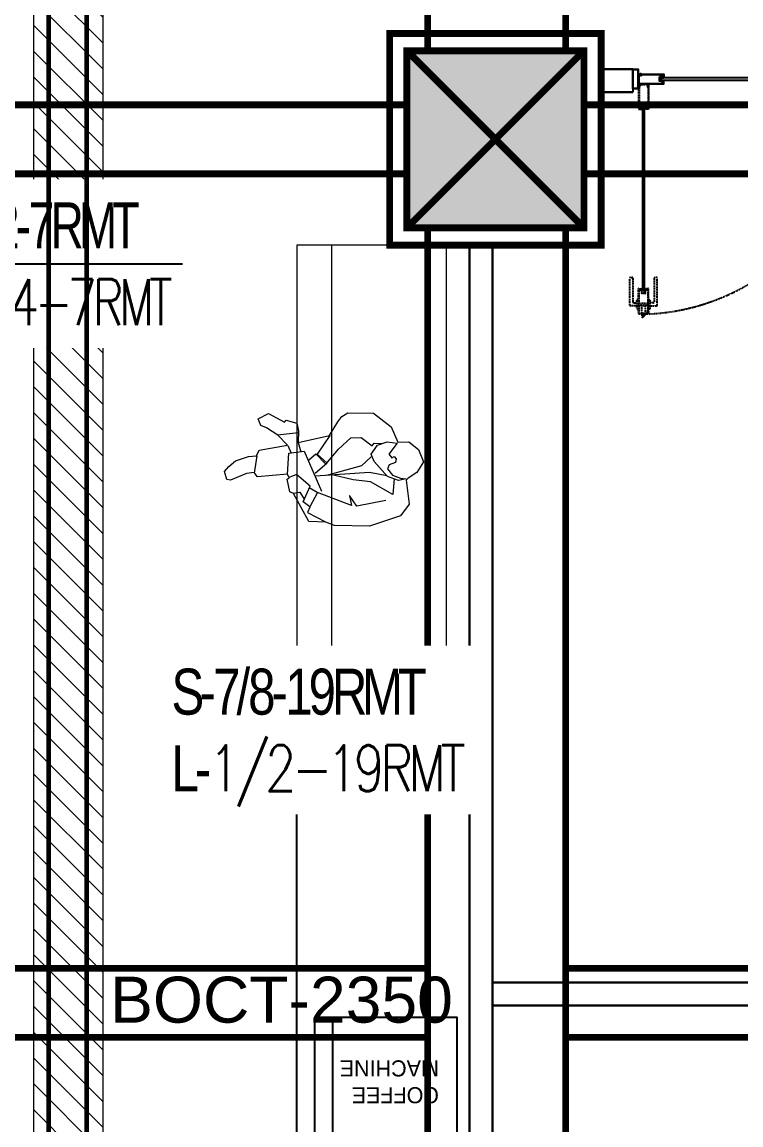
# Model space of a CAD drawing. Header units: millimetres. Extents: x 148480 to 578986, y 39883 to 155062.
# Drawn here: x 240648 to 243774, y 94870 to 99665 of the extents above; entities that cross this region are included whole.
import ezdxf

# ---------------------------------------------------------------- set-up
doc = ezdxf.new("R2010")
doc.units = ezdxf.units.MM
for name, pattern in [('CENTER', [2, 1.25, -0.25, 0.25, -0.25]), ('CONTINOUS', [0]), ('HIDDEN', [0.375, 0.25, -0.125])]:
    doc.linetypes.add(name, pattern=pattern)
for name, color, linetype in [('2', 7, 'Continuous'), ('CEN', 252, 'CENTER'), ('DNM JEB', 4, 'Continuous'), ('Flooring', 44, 'Continuous'), ('Hatch 01_UC', 7, 'Continuous'), ('I - MODULAR', 44, 'Continuous'), ('Layer2', 4, 'Continuous'), ('Layer4', 6, 'Continuous'), ('M-HVAC VRV PIPE', 4, 'Continuous'), ('M-HVAC-ELEPTICAL DUCT', 6, 'Continuous'), ('M-HVAC-TEXT', 7, 'Continuous'), ('PCE-HVACTEXT', 7, 'Continuous'), ('TENANCY', 3, 'Continuous')]:
    doc.layers.add(name, color=color, linetype=linetype)
for name, color, linetype, lineweight in [('CB-AC CABLE TRAY', 213, 'Continuous', 15), ('I-PART-GYP', 6, 'Continuous', 30), ('ID - MODULAR', 44, 'Continuous', 5), ('LS - INTERIOR TEXT', 7, 'Continuous', 5)]:
    doc.layers.add(name, color=color, linetype=linetype, lineweight=lineweight)
doc.styles.add('cg', font='GOTHIC.TTF', dxfattribs={"height": 0.5})
doc.styles.add('romans', font='stylu.ttf', dxfattribs={"height": 125})
doc.styles.add('rs', font='romans.shx', dxfattribs={"width": 0.75})
doc.styles.get("Standard").update_dxf_attribs({"font": 'arial.ttf'})
doc.dimstyles.new('GLAZ ALU', dxfattribs={"dimscale": 100, "dimtxt": 2, "dimasz": 1.4, "dimexe": 0.8, "dimexo": 0.8, "dimgap": 0.75, "dimtad": 1, "dimdec": 0, "dimzin": 0, "dimdsep": 46, "dimtxsty": 'rs', "dimcen": 0.09, "dimclrd": 8, "dimclre": 8, "dimclrt": 2, "dimadec": 0, "dimazin": 0, "dimtfac": 1, "dimtdec": 0, "dimtmove": 0, "dimatfit": 3, "dimfxl": 1, "dimtolj": 1, "dimtzin": 0, "dimarcsym": 0})

# ---------------------------------------------------------------- blocks, each defined once
blk = doc.blocks.new('A$C5BB6640F')
at = {"layer": '2', "color": 8, "linetype": 'Continuous'}
for p, q in [((0.8, 2.6), (0, 0)), ((1, 2.6), (0.5, 0)), ((2.1, 8.2), (0.8, 8.2)), ((0.8, 8.2), (0.8, 2.6)), ((2.1, 6.4), (0.8, 6.4)), ((2.1, 4.5), (0.8, 4.5)), ((2.1, 2.6), (0.8, 2.6)), ((1.2, 2.6), (0.9, 0)), ((1.4, 2.6), (1.4, 0)), ((1.6, 2.6), (1.9, 0)), ((1.8, 2.6), (2.3, 0)), ((2.1, 8.2), (2.1, 2.6)), ((2.1, 2.6), (2.8, 0))]:
    blk.add_line(p, q, dxfattribs=at)
blk = doc.blocks.new('A$C4A242C7C')
at = {"layer": '2', "color": 8, "linetype": 'Continuous'}
for p, q in [((0, 4), (0, 115.4)), ((0.4, 115.8), (0.6, 115.8)), ((1.4, 115), (13, 115)), ((2, 113), (10.5, 113)), ((2, 4), (2, 113)), ((10.5, 103.9), (10.5, 113)), ((10.6, 103.4), (12.8, 95.2)), ((14, 111.3), (12.5, 111.3)), ((12.5, 104.8), (12.5, 111.3)), ((14, 104.8), (12.5, 104.8)), ((14.8, 103.8), (12.5, 103.8)), ((12.5, 103.8), (14.7, 95.7)), ((13, 115), (13, 112.6)), ((14.7, 112.6), (13, 112.6)), ((14, 110), (14, 111.3)), ((14, 106.1), (14, 104.8)), ((14.3, 109.8), (15, 110)), ((14.3, 106.3), (15, 106.1)), ((14.7, 112.6), (15.2, 110.4)), ((14.8, 103.8), (15.2, 105.6)), ((30.3, 112.6), (29.8, 110.4)), ((30.2, 103.8), (29.8, 105.6)), ((30.7, 109.8), (30, 110)), ((30.7, 106.3), (30, 106.1)), ((30.2, 103.8), (32.5, 103.8)), ((32, 112.6), (30.3, 112.6)), ((32.5, 103.8), (30.3, 95.7)), ((31, 111.3), (32.5, 111.3)), ((31, 110), (31, 111.3)), ((31, 106.1), (31, 104.8)), ((31, 104.8), (32.5, 104.8)), ((32, 115), (32, 112.6)), ((43.6, 115), (32, 115)), ((34.4, 103.4), (32.2, 95.2)), ((32.5, 104.8), (32.5, 111.3)), ((34.5, 113), (43, 113)), ((34.5, 103.9), (34.5, 113)), ((43, 14.2), (43, 113)), ((44.6, 115.8), (44.4, 115.8)), ((45, 11.7), (45, 115.4)), ((14.7, 95.7), (22.5, 95.7)), ((30.3, 93.7), (14.7, 93.7)), ((30.3, 95.7), (22.5, 95.7)), ((4, 2), (41, 2)), ((4, 0), (41, 0)), ((38.5, 8.4), (38.5, 11.7)), ((42.5, 13.7), (40.5, 13.7)), ((40.5, 8.8), (40.5, 11.3)), ((42.5, 6.4), (40.5, 6.4)), ((44, 11.7), (40.9, 11.7)), ((44, 8.4), (40.9, 8.4)), ((43, 4), (43, 5.9)), ((44, 11.6), (44, 11.7)), ((44, 8.4), (44, 8.5)), ((44.4, 11.2), (44.5, 11.2)), ((44.4, 8.9), (44.5, 8.9)), ((45, 4), (45, 8.4))]:
    blk.add_line(p, q, dxfattribs=at)
for centre, radius, start, end in [((0.4, 115.4), 0.4, 90, 180), ((0.6, 115.4), 0.4, 0, 90), ((1.4, 115.4), 0.4, 180, 270), ((12.5, 103.9), 2, 180, 195), ((14.2, 110), 0.2, 180, 285), ((14.2, 106.1), 0.2, 75, 180), ((14.8, 110.3), 0.4, 285, 15), ((14.8, 105.7), 0.4, 345, 75), ((30.1, 110.3), 0.4, 165, 255), ((30.1, 105.7), 0.4, 105, 195), ((30.8, 110), 0.2, 255, 0), ((30.8, 106.1), 0.2, 0, 105), ((32.5, 103.9), 2, 345, 0), ((43.6, 115.4), 0.4, 270, 0), ((44.4, 115.4), 0.4, 90, 180), ((44.6, 115.4), 0.4, 0, 90), ((14.7, 95.7), 2, 195, 270), ((30.3, 95.7), 2, 270, 345), ((4, 4), 4, 180, 270), ((4, 4), 2, 180, 270), ((40.5, 11.7), 2, 90, 180), ((40.5, 8.4), 2, 180, 270), ((40.9, 11.3), 0.4, 90, 180), ((40.9, 8.8), 0.4, 180, 270), ((41, 4), 4, 270, 0), ((41, 4), 2, 270, 0), ((42.5, 14.2), 0.5, 270, 0), ((42.5, 5.9), 0.5, 0, 90), ((44.4, 11.6), 0.4, 180, 270), ((44.4, 8.5), 0.4, 90, 180), ((44.5, 11.7), 0.5, 270, 0), ((44.5, 8.4), 0.5, 0, 90)]:
    blk.add_arc(centre, radius, start, end, dxfattribs=at)
blk = doc.blocks.new('A$C109E4DED')
at = {"layer": 'TENANCY', "rotation": 90}
blk.add_blockref('A$C4A242C7C', (75.8, 0), dxfattribs=at)
blk = doc.blocks.new('A$C57546ED1')
at = {"layer": '2', "color": 8, "linetype": 'Continuous'}
mesh = blk.add_polyface(dxfattribs=at)
corners = [(1, 3.4), (0.7, 2.6), (0, 2.7), (0.8, 4.1)]
mesh.append_faces([[corners[k] for k in face] for face in [(0, 1, 2, 3)]], dxfattribs={"color": 8})
mesh = blk.add_polyface(dxfattribs=at)
corners = [(2, 3.4), (2, 2.6), (0.7, 2.6), (1, 3.4)]
mesh.append_faces([[corners[k] for k in face] for face in [(0, 1, 2, 3)]], dxfattribs={"color": 8})
mesh = blk.add_polyface(dxfattribs=at)
corners = [(2.3, 4.1), (2.2, 1.7), (2, 2.6), (2, 3.4)]
mesh.append_faces([[corners[k] for k in face] for face in [(0, 1, 2, 3)]], dxfattribs={"color": 8})
mesh = blk.add_polyface(dxfattribs=at)
corners = [(2.7, 3.4), (2.5, 2.5), (2.2, 1.7), (2.3, 4.1)]
mesh.append_faces([[corners[k] for k in face] for face in [(0, 1, 2, 3)]], dxfattribs={"color": 8})
mesh = blk.add_polyface(dxfattribs=at)
corners = [(3.3, 3.4), (3.2, 2.5), (2.5, 2.5), (2.7, 3.4)]
mesh.append_faces([[corners[k] for k in face] for face in [(0, 1, 2, 3)]], dxfattribs={"color": 8})
mesh = blk.add_polyface(dxfattribs=at)
corners = [(3.6, 4.2), (3.5, 2.4), (3.2, 2.5), (3.3, 3.4)]
mesh.append_faces([[corners[k] for k in face] for face in [(0, 1, 2, 3)]], dxfattribs={"color": 8})
mesh = blk.add_polyface(dxfattribs=at)
corners = [(4.1, 3.5), (3.9, 2.4), (3.5, 2.4), (3.6, 4.2)]
mesh.append_faces([[corners[k] for k in face] for face in [(0, 1, 2, 3)]], dxfattribs={"color": 8})
mesh = blk.add_polyface(dxfattribs=at)
corners = [(6.5, 3.6), (5.8, 2.3), (3.9, 2.4), (4.1, 3.5)]
mesh.append_faces([[corners[k] for k in face] for face in [(0, 1, 2, 3)]], dxfattribs={"color": 8})
mesh = blk.add_polyface(dxfattribs=at)
corners = [(6.8, 4.6), (6.2, 0), (5.8, 2.3), (6.5, 3.6)]
mesh.append_faces([[corners[k] for k in face] for face in [(0, 1, 2, 3)]], dxfattribs={"color": 8})
mesh = blk.add_polyface(dxfattribs=at)
corners = [(7.9, 4.6), (7.5, 0), (6.2, 0), (6.8, 4.6)]
mesh.append_faces([[corners[k] for k in face] for face in [(0, 1, 2, 3)]], dxfattribs={"color": 8})
blk = doc.blocks.new('A$C24871019')
at = {"color": 0, "linetype": 'ByBlock'}
blk.add_line((607.5, 449.7), (598.7, 403.4), dxfattribs=at)
blk.add_lwpolyline([(676.1, 299.8), (825.9, 301.9), (840.5, 324.8), (877.9, 324.8), (961.1, 299.8), (977.8, 306), (986.1, 345.6), (961.1, 368.5), (925.6, 393.1), (859.2, 408), (819.6, 406), (803, 433), (661.5, 443.4), (703.2, 497.6), (755.2, 539.2), (782.2, 553.8), (792.6, 587.1), (738.5, 607.9), (663.6, 557.9), (655.3, 566.3), (603.3, 545.4), (599.1, 508), (607.5, 449.7), (449.4, 468.4), (401.6, 531), (378.6, 555.9), (347.4, 570.4), (221.3, 554.1), (141.5, 478.8), (116.5, 399.7), (62.4, 395.6), (18.7, 351.8), (0, 289.4), (39.5, 239.4), (85.3, 216.5), (95.7, 208.2), (93.6, 87.4), (141.5, 35.4), (299.6, 0), (472.2, 22.9), (513.8, 43.7), (597.1, 56.2), (657.4, 201.9), (674, 212.3), (680.3, 274.8), (669.9, 281.1)], close=True, dxfattribs=at)
for points in [[(601.2, 497.6), (705.2, 497.6)], [(565.8, 358.1), (526.3, 385.1), (482.6, 328.9), (411.9, 395.6), (345.3, 445.5), (295.4, 441.4), (245.5, 395.6), (233, 406), (195.6, 401.8)], [(447.3, 468.4), (520.1, 383.1), (476.4, 333.1), (540.9, 289.4)], [(659.5, 441.4), (647, 401.8)], [(120.7, 395.6), (166.4, 345.6), (153.9, 324.8), (141.5, 331), (133.1, 318.5), (139.4, 299.8), (170.6, 291.5), (181, 272.7), (160.2, 239.4), (122.7, 220.7), (95.7, 214.4), (133.1, 210.3), (185.1, 235.2), (243.4, 316.4), (253.8, 353.9), (218.4, 395.6), (168.5, 406), (120.7, 395.6)], [(676.1, 299.8), (660, 401.8), (582.5, 403.9), (518, 197.8)], [(817.6, 406), (840.5, 322.7)], [(255.9, 341.4), (307.9, 301.9), (485.7, 272.7)], [(189.3, 239.4), (272.5, 264.4), (542.1, 274.9)], [(206, 118.7), (351.6, 106.2), (382.8, 162.4), (378.6, 112.4), (538.8, 193.6), (584.6, 127), (613.7, 156.1), (572.1, 229), (633.1, 294.1), (669.9, 283.1)], [(153.8, 220.2), (168.5, 143.6), (272.5, 218.6), (355.7, 237.3), (451.4, 270.6)], [(576.3, 222.8), (540.9, 195.7)], [(659.5, 204), (626.2, 204), (607.5, 168.6)], [(584.6, 124.9), (599.1, 99.9), (513.8, 45.8)]]:
    blk.add_lwpolyline(points, dxfattribs=at)
blk = doc.blocks.new('GFC1')
at = {"layer": 'Hatch 01_UC', "linetype": 'Continuous'}
h = blk.add_hatch(color=8, dxfattribs=at)
h.dxf.hatch_style = 1
h.paths.add_polyline_path([(314953.8, 99756.4), (314953.8, 100526.4), (315723.8, 100526.4), (315723.8, 99756.4)])
at = {"layer": 'CEN', "color": 8, "linetype": 'HIDDEN', "lineweight": 0, "ltscale": 1500}
for p, q in [((315044.3, 100526.4), (315044.3, 105940.7)), ((315644.3, 100526.4), (315644.3, 105940.7)), ((309656.3, 100291.4), (314956.3, 100291.4)), ((315726.3, 100291.4), (321126.3, 100291.4)), ((309656.3, 99991.4), (314956.3, 99991.4)), ((315726.3, 99991.4), (321126.3, 99991.4)), ((315044.3, 93086.7), (315044.3, 99756.4)), ((315644.3, 93086.7), (315644.3, 99756.4)), ((315044.3, 96536.7), (309628, 96536.7)), ((321400.9, 96536.7), (315644.3, 96536.7)), ((315044.3, 96236.7), (309628, 96236.7)), ((321400.9, 96236.7), (315644.3, 96236.7))]:
    blk.add_line(p, q, dxfattribs=at)
at = {"layer": 'CEN', "color": 8, "linetype": 'Continuous', "lineweight": 0}
for p, q in [((315723.8, 99756.4), (314953.8, 100526.4)), ((315723.8, 100526.4), (314953.8, 99756.4))]:
    blk.add_line(p, q, dxfattribs=at)
for points in [[(315798.8, 99681.4), (314878.8, 99681.4), (314878.8, 100601.4), (315798.8, 100601.4)], [(315723.8, 99756.4), (314953.8, 99756.4), (314953.8, 100526.4), (315723.8, 100526.4)]]:
    blk.add_lwpolyline(points, close=True, dxfattribs=at)
at = {"layer": 'DNM JEB', "color": 8, "linetype": 'Continuous'}
for p, q in [((315935.8, 100446.4), (315935.8, 100346.4)), ((315959.6, 100424.1), (315959.6, 100377.3))]:
    blk.add_line(p, q, dxfattribs=at)
at = {"layer": 'DNM JEB', "color": 8, "linetype": 'HIDDEN'}
for p, q in [((315961.4, 100378.4), (315961.4, 100272.3)), ((315963.3, 100378.4), (315963.3, 100274.5)), ((315965.2, 100382.2), (316000.4, 100382.2)), ((315965.2, 100380.3), (316000.4, 100380.3)), ((315998, 100374.2), (315998, 100371.1)), ((316001.8, 100376.1), (315999.9, 100376.1)), ((315999.9, 100373.8), (315999.9, 100371.5)), ((316000.1, 100372), (316000.1, 100373.3)), ((316000.1, 100373.3), (316005.4, 100373.3)), ((316000.1, 100372), (316005.4, 100372)), ((316003.3, 100374.2), (316000.3, 100374.2)), ((316003.3, 100371.1), (316000.3, 100371.1)), ((316001.8, 100372), (316001.8, 100373.3)), ((316002.3, 100378.4), (316002.3, 100376.6)), ((316003.3, 100374.2), (316003.3, 100374.1)), ((316003.3, 100371.2), (316003.3, 100371.1)), ((316003.6, 100373.7), (316003.7, 100373.7)), ((316003.6, 100372), (316003.6, 100373.3)), ((316003.6, 100371.5), (316003.7, 100371.5)), ((316004.2, 100378.4), (316004.2, 100374.2)), ((316004.2, 100371.1), (316004.2, 100272.3)), ((316005.4, 100373.3), (316007.9, 100374)), ((316005.4, 100373.1), (316007.9, 100373.5)), ((316005.4, 100372), (316005.4, 100373.3)), ((316005.4, 100372.9), (316007.9, 100373.1)), ((316005.4, 100372.6), (316007.9, 100372.6)), ((316005.4, 100372.4), (316007.9, 100372.2)), ((316005.4, 100372.2), (316007.9, 100371.8)), ((316005.4, 100372), (316007.9, 100371.3)), ((316001.8, 100369.2), (315999.9, 100369.2)), ((316002.3, 100368.7), (316002.3, 100274.5)), ((315971.4, 100283.7), (315973.5, 100291.5)), ((315971.4, 100283.2), (315971.4, 100274.5)), ((315973.3, 100283.4), (315975.4, 100291)), ((315975.4, 100283.4), (315973.3, 100283.4)), ((315974.7, 100282.4), (315973.3, 100282.4)), ((315973.3, 100282.4), (315973.3, 100276.2)), ((315974.7, 100276.2), (315973.3, 100276.2)), ((315973.7, 100272.6), (315973.7, 100274.9)), ((315975.3, 100274.9), (315973.7, 100274.9)), ((315974.7, 100281.2), (315974.7, 100282.4)), ((315974.7, 100277.4), (315974.7, 100276.2)), ((315974.9, 100281), (315975.6, 100281.2)), ((315974.9, 100277.6), (315975.6, 100277.5)), ((315975.3, 100274.9), (315975.9, 100277)), ((315990.2, 100292.9), (315975.4, 100292.9)), ((315975.4, 100291), (315982.8, 100291)), ((315975.4, 100283.4), (315975.9, 100281.6)), ((315990.2, 100291), (315982.8, 100291)), ((315990.2, 100283.4), (315989.7, 100281.6)), ((315990.3, 100274.9), (315989.7, 100277)), ((315990.6, 100281), (315990, 100281.2)), ((315990.6, 100277.6), (315990, 100277.5)), ((315992.3, 100283.4), (315990.2, 100291)), ((315990.2, 100283.4), (315992.3, 100283.4)), ((315991.8, 100274.9), (315990.3, 100274.9)), ((315990.9, 100282.4), (315992.3, 100282.4)), ((315990.9, 100281.2), (315990.9, 100282.4)), ((315990.9, 100277.4), (315990.9, 100276.2)), ((315990.9, 100276.2), (315992.3, 100276.2)), ((315991.8, 100272.6), (315991.8, 100274.9)), ((315994.2, 100283.7), (315992.1, 100291.5)), ((315992.3, 100282.4), (315992.3, 100276.2)), ((315994.2, 100283.2), (315994.2, 100274.5)), ((315961.7, 100271.9), (315961.9, 100271.9)), ((315962.7, 100272.6), (315973.7, 100272.6)), ((315963.3, 100274.5), (315971.4, 100274.5)), ((316002.9, 100272.6), (315991.8, 100272.6)), ((315994.2, 100274.5), (316002.3, 100274.5)), ((316003.8, 100271.9), (316003.6, 100271.9)), ((315961.4, 99386), (315961.4, 99492.1)), ((315961.7, 99492.5), (315961.9, 99492.5)), ((315962.7, 99491.7), (315973.7, 99491.7)), ((315963.3, 99489.8), (315971.4, 99489.8)), ((315963.3, 99386), (315963.3, 99489.8)), ((315971.4, 99481.1), (315971.4, 99489.8)), ((315971.4, 99480.6), (315973.5, 99472.8)), ((315974.7, 99488.1), (315973.3, 99488.1)), ((315973.3, 99481.9), (315973.3, 99488.1)), ((315974.7, 99481.9), (315973.3, 99481.9)), ((315975.4, 99481), (315973.3, 99481)), ((315973.3, 99481), (315975.4, 99473.3)), ((315973.7, 99491.7), (315973.7, 99489.4)), ((315975.3, 99489.4), (315973.7, 99489.4)), ((315974.7, 99486.9), (315974.7, 99488.1)), ((315974.7, 99483.2), (315974.7, 99481.9)), ((315974.9, 99486.7), (315975.6, 99486.9)), ((315974.9, 99483.4), (315975.6, 99483.2)), ((315975.3, 99489.4), (315975.9, 99487.4)), ((315975.4, 99481), (315975.9, 99482.7)), ((315975.4, 99473.3), (315982.8, 99473.3)), ((315990.2, 99471.4), (315975.4, 99471.4)), ((315990.2, 99473.3), (315982.8, 99473.3)), ((315990.3, 99489.4), (315989.7, 99487.4)), ((315990.2, 99481), (315989.7, 99482.7)), ((315990.6, 99486.7), (315990, 99486.9)), ((315990.6, 99483.4), (315990, 99483.2)), ((315990.2, 99481), (315992.3, 99481)), ((315992.3, 99481), (315990.2, 99473.3)), ((315991.8, 99489.4), (315990.3, 99489.4)), ((315990.9, 99488.1), (315992.3, 99488.1)), ((315990.9, 99486.9), (315990.9, 99488.1)), ((315990.9, 99483.2), (315990.9, 99481.9)), ((315990.9, 99481.9), (315992.3, 99481.9)), ((315991.8, 99491.7), (315991.8, 99489.4)), ((316002.9, 99491.7), (315991.8, 99491.7)), ((315994.2, 99480.6), (315992.1, 99472.8)), ((315992.3, 99481.9), (315992.3, 99488.1)), ((315994.2, 99489.8), (316002.3, 99489.8)), ((315994.2, 99481.1), (315994.2, 99489.8)), ((316002.3, 99395.6), (316002.3, 99489.8)), ((316003.8, 99492.5), (316003.6, 99492.5)), ((316004.2, 99393.3), (316004.2, 99492.1)), ((315965.2, 99384.1), (316000.4, 99384.1)), ((315965.2, 99382.2), (316000.4, 99382.2)), ((315998, 99390.1), (315998, 99393.3)), ((316001.8, 99395.2), (315999.9, 99395.2)), ((315999.9, 99390.5), (315999.9, 99392.9)), ((316001.8, 99388.2), (315999.9, 99388.2)), ((316000.1, 99392.2), (316000.1, 99391)), ((316000.1, 99392.2), (316005.4, 99392.2)), ((316000.1, 99391), (316005.4, 99391)), ((316003.3, 99393.3), (316000.3, 99393.3)), ((316003.3, 99390.1), (316000.3, 99390.1)), ((316001.8, 99392.2), (316001.8, 99391)), ((316002.3, 99386), (316002.3, 99387.7)), ((316003.3, 99393.2), (316003.3, 99393.3)), ((316003.3, 99390.1), (316003.3, 99390.2)), ((316003.6, 99392.8), (316003.7, 99392.8)), ((316003.6, 99392.2), (316003.6, 99391)), ((316003.6, 99390.6), (316003.7, 99390.6)), ((316004.2, 99386), (316004.2, 99390.1)), ((316005.4, 99392.2), (316007.9, 99392.9)), ((316005.4, 99392), (316007.9, 99392.5)), ((316005.4, 99392.2), (316005.4, 99391)), ((316005.4, 99391.8), (316007.9, 99392.1)), ((316005.4, 99391.6), (316007.9, 99391.6)), ((316005.4, 99391.4), (316007.9, 99391.2)), ((316005.4, 99391.2), (316007.9, 99390.7)), ((316005.4, 99391), (316007.9, 99390.3))]:
    blk.add_line(p, q, dxfattribs=at)
at = {"layer": 'DNM JEB', "color": 8}
for p, q in [((316807.9, 100408.4), (316061.6, 100408.4)), ((316061.6, 100398.8), (316807.9, 100398.8)), ((315978, 100281.9), (315978, 99482.4)), ((315987.5, 99482.4), (315987.5, 100281.9))]:
    blk.add_line(p, q, dxfattribs=at)
at = {"layer": 'DNM JEB', "color": 8, "linetype": 'Continuous'}
for points in [[(315935.8, 100446.4), (315959.6, 100446.4), (315959.6, 100360.7), (315935.8, 100360.7)], [(315937.7, 100444.5), (315957.7, 100444.5), (315957.7, 100362.6), (315937.7, 100362.6)]]:
    blk.add_lwpolyline(points, close=True, dxfattribs=at)
blk.add_lwpolyline([(315961.4, 100378.7), (315961.4, 100424.1), (315959.6, 100424.1)], dxfattribs=at)
at = {"layer": 'DNM JEB', "color": 8}
for points in [[(316061.6, 100408.4), (316060.1, 100406.9), (316060.1, 100400.3), (316061.6, 100398.8)], [(315982.8, 99481), (315982.8, 100283.4)]]:
    blk.add_lwpolyline(points, dxfattribs=at)
at = {"layer": 'DNM JEB', "color": 8, "linetype": 'HIDDEN'}
for points in [[(315987.5, 100281.9), (315986.1, 100283.4), (315979.5, 100283.4), (315978, 100281.9)], [(315987.5, 99482.4), (315986.1, 99481), (315979.5, 99481), (315978, 99482.4)], [(315979.9, 99380), (315979.9, 99367.2), (315977.1, 99367.2), (315977.1, 99380)], [(315988.5, 99380), (315988.5, 99378.6), (315979.9, 99367.2)]]:
    blk.add_lwpolyline(points, dxfattribs=at)
for points in [[(315953.4, 99417), (315926.2, 99417, -0.414214), (315922.9, 99420.3), (315922.9, 99537.4, -0.414214), (315926.2, 99540.8), (315932.9, 99540.8, -0.414214), (315936.2, 99537.4), (315936.2, 99433.6, 0.414214), (315939.6, 99430.3), (315953.4, 99430.3)], [(316012.2, 99417), (316039.3, 99417, 0.414214), (316042.7, 99420.3), (316042.7, 99537.4, 0.414214), (316039.3, 99540.8), (316032.7, 99540.8, 0.414214), (316029.3, 99537.4), (316029.3, 99433.6, -0.414214), (316026, 99430.3), (316012.2, 99430.3)], [(315961.4, 99403.6), (315956.7, 99403.6, -0.414214), (315953.4, 99407), (315953.4, 99440.3, -0.414214), (315956.7, 99443.6), (315961.4, 99443.6)], [(316004.2, 99403.6), (316008.9, 99403.6, 0.414214), (316012.2, 99407), (316012.2, 99440.3, 0.414214), (316008.9, 99443.6), (316004.2, 99443.6)]]:
    blk.add_lwpolyline(points, format="xyb", dxfattribs=at)
for points in [[(315961.4, 99418.9), (315961.4, 99428.4), (316004.2, 99428.4), (316004.2, 99418.9)], [(315975.1, 99383.7), (315975.1, 99418.9), (315990.4, 99418.9), (315990.4, 99383.7)], [(315992.3, 99380), (315992.3, 99382.2), (315973.3, 99382.2), (315973.3, 99380)], [(315991.4, 99382.2), (315991.4, 99383.7), (315974.2, 99383.7), (315974.2, 99382.2)]]:
    blk.add_lwpolyline(points, close=True, dxfattribs=at)
at = {"layer": 'DNM JEB', "color": 8, "linetype": 'Continuous', "extrusion": (0, 0, -1)}
blk.add_arc((-315963.2, 100374.5), 4.58, 66.5437, 38.2063, dxfattribs=at)
at = {"layer": 'DNM JEB', "color": 8, "linetype": 'HIDDEN'}
for centre, radius, start, end in [((315965.2, 100378.4), 3.81, 90, 180), ((315965.2, 100378.4), 1.9, 90, 180), ((315999.9, 100374.2), 1.9, 90, 180), ((315999.9, 100371.1), 1.9, 180, 270), ((316000.3, 100373.8), 0.381, 90, 180), ((316000.3, 100371.5), 0.381, 180, 270), ((316000.4, 100378.4), 3.81, 0, 90), ((316000.4, 100378.4), 1.9, 0, 90), ((316001.8, 100376.6), 0.476, 270, 0), ((316003.6, 100374.1), 0.381, 180, 270), ((316003.6, 100371.2), 0.381, 90, 180), ((316003.7, 100374.2), 0.476, 270, 0), ((316003.7, 100371.1), 0.476, 0, 90), ((316001.8, 100368.7), 0.476, 0, 90), ((315973.3, 100283.2), 1.9, 165, 180), ((315975.4, 100291), 1.9, 90, 165), ((315974.9, 100281.2), 0.19, 180, 285), ((315974.9, 100277.4), 0.19, 75, 180), ((315975.5, 100281.5), 0.381, 285, 15), ((315975.5, 100277.1), 0.381, 345, 75), ((315990.1, 100281.5), 0.381, 165, 255), ((315990.1, 100277.1), 0.381, 105, 195), ((315990.2, 100291), 1.9, 15, 90), ((315990.7, 100281.2), 0.19, 255, 0), ((315990.7, 100277.4), 0.19, 0, 105), ((315992.3, 100283.2), 1.9, 0, 15), ((315961.7, 100272.3), 0.381, 180, 270), ((315961.9, 100272.3), 0.381, 270, 0), ((315962.7, 100272.3), 0.381, 90, 180), ((316002.9, 100272.3), 0.381, 0, 90), ((316003.6, 100272.3), 0.381, 180, 270), ((316003.8, 100272.3), 0.381, 270, 0), ((315961.7, 99492.1), 0.381, 90, 180), ((315961.9, 99492.1), 0.381, 0, 90), ((315962.7, 99492.1), 0.381, 180, 270), ((315973.3, 99481.1), 1.9, 180, 195), ((315975.4, 99473.3), 1.9, 195, 270), ((315974.9, 99486.9), 0.19, 180, 285), ((315974.9, 99483.2), 0.19, 75, 180), ((315975.5, 99487.3), 0.381, 285, 15), ((315975.5, 99482.8), 0.381, 345, 75), ((315990.1, 99487.3), 0.381, 165, 255), ((315990.1, 99482.8), 0.381, 105, 195), ((315990.2, 99473.3), 1.9, 270, 345), ((315990.7, 99486.9), 0.19, 255, 0), ((315990.7, 99483.2), 0.19, 0, 105), ((315992.3, 99481.1), 1.9, 345, 0), ((316002.9, 99492.1), 0.381, 270, 0), ((316003.6, 99492.1), 0.381, 90, 180), ((316003.8, 99492.1), 0.381, 0, 90), ((315965.2, 99386), 3.81, 180, 270), ((315965.2, 99386), 1.9, 180, 270), ((315999.9, 99393.3), 1.9, 90, 180), ((315999.9, 99390.1), 1.9, 180, 270), ((316000.3, 99392.9), 0.381, 90, 180), ((316000.3, 99390.5), 0.381, 180, 270), ((316000.4, 99386), 3.81, 270, 0), ((316000.4, 99386), 1.9, 270, 0), ((316001.8, 99395.6), 0.476, 270, 0), ((316001.8, 99387.7), 0.476, 0, 90), ((316003.6, 99393.2), 0.381, 180, 270), ((316003.6, 99390.2), 0.381, 90, 180), ((316003.7, 99393.3), 0.476, 270, 0), ((316003.7, 99390.1), 0.476, 0, 90)]:
    blk.add_arc(centre, radius, start, end, dxfattribs=at)
at = {"layer": 'DNM JEB', "color": 8, "linetype": 'HIDDEN', "ltscale": 0.1}
blk.add_arc((315959.5, 100331.4), 950.6, 272.8185, 3.4941, dxfattribs=at)
at = {"layer": 'Flooring', "color": 8, "linetype": 'HIDDEN', "ltscale": 1500}
blk.add_arc((315855.9, 97380.2), 5404, 152.8319, 263.305, dxfattribs=at)
at = {"layer": 'I - MODULAR', "color": 8, "linetype": 'Continuous'}
blk.add_line((315225.9, 97341.7), (314475.9, 97341.7), dxfattribs=at)
at = {"layer": 'I - MODULAR', "color": 8}
blk.add_line((314631.6, 95479.8), (314631.6, 96323.8), dxfattribs=at)
at = {"layer": 'I - MODULAR', "color": 8, "linetype": 'Continuous'}
blk.add_lwpolyline([(315723.8, 99756.4), (314953.8, 99756.4), (314953.8, 100526.4), (315723.8, 100526.4)], close=True, dxfattribs=at)
blk.add_lwpolyline([(314475.9, 94341.7), (314475.9, 97341.7)], dxfattribs=at)
at = {"layer": 'I - MODULAR', "color": 8}
blk.add_lwpolyline([(315171.5, 95479.8), (314553.3, 95479.8), (314553.3, 96323.8), (315171.5, 96323.8)], close=True, dxfattribs=at)
at = {"layer": 'I-PART-GYP', "color": 8, "linetype": 'CONTINOUS'}
for points in [[(315935.8, 100446.4), (315798.8, 100446.4), (315798.8, 100346.4), (315935.8, 100346.4)], [(315325.9, 93603.3), (315325.9, 99681.4), (315225.9, 99681.4), (315225.9, 93603.3)]]:
    blk.add_lwpolyline(points, dxfattribs=at)
blk.add_lwpolyline([(321820.9, 96474.9), (315325.9, 96474.9), (315325.9, 96374.9), (321820.9, 96374.9)], close=True, dxfattribs=at)
at = {"layer": 'ID - MODULAR', "color": 8}
for p, q in [((315225.9, 99681.4), (314475.9, 99681.4)), ((314475.9, 99681.4), (314475.9, 97341.7)), ((315125.9, 99681.4), (314625.9, 99681.4)), ((314625.9, 99681.4), (314625.9, 97341.7)), ((315125.9, 97341.7), (315125.9, 99681.4)), ((314475.9, 97341.7), (315225.9, 97341.7)), ((314625.9, 97341.7), (315125.9, 97341.7))]:
    blk.add_line(p, q, dxfattribs=at)
at = {"layer": 'DNM JEB', "color": 8}
for name, p, xscale, yscale, zscale, rotation in [('A$C109E4DED', (316033.5, 100382.2), -0.9523809523809526, 0.9523809523809526, 0.9523809523809526, 359.9999999999999), ('A$C5BB6640F', (315969.5, 100428.7), -0.9523809523809523, 0.9523809523809523, 0.9523809523809523, 180)]:
    blk.add_blockref(name, p, dxfattribs=dict(at, xscale=xscale, yscale=yscale, zscale=zscale, rotation=rotation))
at = {"layer": 'DNM JEB', "color": 8, "ltscale": 1.2}
for p, xscale, yscale, zscale, rotation in [((316063.7, 100412.6), -0.9523809523809523, 0.9523809523809523, 0.9523809523809523, 180), ((316063.7, 100394.5), 0.9523809523809526, 0.9523809523809526, 0.9523809523809526, 359.9999999999999)]:
    blk.add_blockref('A$C57546ED1', p, dxfattribs=dict(at, xscale=xscale, yscale=yscale, zscale=zscale, rotation=rotation))
at = {"layer": 'ID - MODULAR', "color": 8, "extrusion": (-2.11684e-07, -2.05364e-07, 1), "xscale": -0.8781786714767007, "yscale": 0.8781786714766999, "zscale": 0.8781786714766999, "rotation": 6.09428957493283}
blk.add_blockref('A$C24871019', (315053.5, 98486.6, -2.1), dxfattribs=at)
at = {"layer": 'LS - INTERIOR TEXT', "color": 8, "insert": (312433, 96043.7), "char_height": 70, "width": 5320.377, "attachment_point": 5, "rotation": 180, "style": 'cg'}
blk.add_mtext('\\pxql;COFFEE\\PMACHINE', dxfattribs=at)
at = {"layer": 'DNM JEB', "color": 8, "linetype": 'HIDDEN'}
mesh = blk.add_polyface(dxfattribs=at)
corners = [(315977.6, 100277.6), (315975.4, 100277.7), (315976.2, 100277.9), (315977, 100277.9)]
mesh.append_faces([[corners[k] for k in face] for face in [(3, 2, 1, 0)]], dxfattribs={"color": 8})
mesh = blk.add_polyface(dxfattribs=at)
corners = [(315977, 100277.3), (315976.1, 100277.4), (315975.4, 100277.7), (315977.6, 100277.6)]
mesh.append_faces([[corners[k] for k in face] for face in [(3, 2, 1, 0)]], dxfattribs={"color": 8})
mesh = blk.add_polyface(dxfattribs=at)
corners = [(315977.1, 100273.6), (315975.9, 100274.3), (315976, 100276.1), (315977, 100275.9)]
mesh.append_faces([[corners[k] for k in face] for face in [(3, 2, 1, 0)]], dxfattribs={"color": 8})
mesh = blk.add_polyface(dxfattribs=at)
corners = [(315977, 100275.9), (315976, 100276.1), (315976.1, 100276.5), (315977.8, 100276.3)]
mesh.append_faces([[corners[k] for k in face] for face in [(3, 2, 1, 0)]], dxfattribs={"color": 8})
mesh = blk.add_polyface(dxfattribs=at)
corners = [(315977, 100276.6), (315976.1, 100276.7), (315976.1, 100277.4), (315977, 100277.3)]
mesh.append_faces([[corners[k] for k in face] for face in [(3, 2, 1, 0)]], dxfattribs={"color": 8})
mesh = blk.add_polyface(dxfattribs=at)
corners = [(315977.8, 100276.3), (315976.1, 100276.5), (315976.1, 100276.7), (315977, 100276.6)]
mesh.append_faces([[corners[k] for k in face] for face in [(3, 2, 1, 0)]], dxfattribs={"color": 8})
mesh = blk.add_polyface(dxfattribs=at)
corners = [(315977, 100277.9), (315976.2, 100277.9), (315976.3, 100279.1), (315976.9, 100278.9)]
mesh.append_faces([[corners[k] for k in face] for face in [(3, 2, 1, 0)]], dxfattribs={"color": 8})
mesh = blk.add_polyface(dxfattribs=at)
corners = [(315976.9, 100278.9), (315976.3, 100279.1), (315976.3, 100279.8), (315977.7, 100279.1)]
mesh.append_faces([[corners[k] for k in face] for face in [(3, 2, 1, 0)]], dxfattribs={"color": 8})
mesh = blk.add_polyface(dxfattribs=at)
corners = [(315987.8, 100276.3), (315989.5, 100276.5), (315989.5, 100276.7), (315988.6, 100276.6)]
mesh.append_faces([[corners[k] for k in face] for face in [(3, 2, 1, 0)]], dxfattribs={"color": 8})
mesh = blk.add_polyface(dxfattribs=at)
corners = [(315988.5, 100275.9), (315989.5, 100276.1), (315989.5, 100276.5), (315987.8, 100276.3)]
mesh.append_faces([[corners[k] for k in face] for face in [(3, 2, 1, 0)]], dxfattribs={"color": 8})
mesh = blk.add_polyface(dxfattribs=at)
corners = [(315988.6, 100278.9), (315989.3, 100279.1), (315989.3, 100279.8), (315987.9, 100279.1)]
mesh.append_faces([[corners[k] for k in face] for face in [(3, 2, 1, 0)]], dxfattribs={"color": 8})
mesh = blk.add_polyface(dxfattribs=at)
corners = [(315987.9, 100277.6), (315990.2, 100277.7), (315989.4, 100277.9), (315988.6, 100277.9)]
mesh.append_faces([[corners[k] for k in face] for face in [(3, 2, 1, 0)]], dxfattribs={"color": 8})
mesh = blk.add_polyface(dxfattribs=at)
corners = [(315988.6, 100277.3), (315989.4, 100277.4), (315990.2, 100277.7), (315987.9, 100277.6)]
mesh.append_faces([[corners[k] for k in face] for face in [(3, 2, 1, 0)]], dxfattribs={"color": 8})
mesh = blk.add_polyface(dxfattribs=at)
corners = [(315988.4, 100273.6), (315989.7, 100274.3), (315989.5, 100276.1), (315988.5, 100275.9)]
mesh.append_faces([[corners[k] for k in face] for face in [(3, 2, 1, 0)]], dxfattribs={"color": 8})
mesh = blk.add_polyface(dxfattribs=at)
corners = [(315988.6, 100277.9), (315989.4, 100277.9), (315989.3, 100279.1), (315988.6, 100278.9)]
mesh.append_faces([[corners[k] for k in face] for face in [(3, 2, 1, 0)]], dxfattribs={"color": 8})
mesh = blk.add_polyface(dxfattribs=at)
corners = [(315988.6, 100276.6), (315989.5, 100276.7), (315989.4, 100277.4), (315988.6, 100277.3)]
mesh.append_faces([[corners[k] for k in face] for face in [(3, 2, 1, 0)]], dxfattribs={"color": 8})
mesh = blk.add_polyface(dxfattribs=at)
corners = [(315978.1, 100273.3), (315973.7, 100273.9), (315975.9, 100274.3), (315977.1, 100273.6)]
mesh.append_faces([[corners[k] for k in face] for face in [(3, 2, 1, 0)]], dxfattribs={"color": 8})
mesh = blk.add_polyface(dxfattribs=at)
corners = [(315978.1, 100272.3), (315973.7, 100272.6), (315973.7, 100273.9), (315978.1, 100273.3)]
mesh.append_faces([[corners[k] for k in face] for face in [(3, 2, 1, 0)]], dxfattribs={"color": 8})
mesh = blk.add_polyface(dxfattribs=at)
corners = [(315987.5, 100273.3), (315991.8, 100273.9), (315989.7, 100274.3), (315988.4, 100273.6)]
mesh.append_faces([[corners[k] for k in face] for face in [(3, 2, 1, 0)]], dxfattribs={"color": 8})
mesh = blk.add_polyface(dxfattribs=at)
corners = [(315987.5, 100272.3), (315991.8, 100272.6), (315991.8, 100273.9), (315987.5, 100273.3)]
mesh.append_faces([[corners[k] for k in face] for face in [(3, 2, 1, 0)]], dxfattribs={"color": 8})
mesh = blk.add_polyface(dxfattribs=at)
corners = [(315978.1, 99492.1), (315973.7, 99491.7), (315973.7, 99490.5), (315978.1, 99491)]
mesh.append_faces([[corners[k] for k in face] for face in [(3, 2, 1, 0)]], dxfattribs={"color": 8})
mesh = blk.add_polyface(dxfattribs=at)
corners = [(315978.1, 99491), (315973.7, 99490.5), (315975.9, 99490.1), (315977.1, 99490.7)]
mesh.append_faces([[corners[k] for k in face] for face in [(3, 2, 1, 0)]], dxfattribs={"color": 8})
mesh = blk.add_polyface(dxfattribs=at)
corners = [(315977, 99487.1), (315976.1, 99486.9), (315975.4, 99486.7), (315977.6, 99486.7)]
mesh.append_faces([[corners[k] for k in face] for face in [(3, 2, 1, 0)]], dxfattribs={"color": 8})
mesh = blk.add_polyface(dxfattribs=at)
corners = [(315977.6, 99486.7), (315975.4, 99486.7), (315976.2, 99486.4), (315977, 99486.4)]
mesh.append_faces([[corners[k] for k in face] for face in [(3, 2, 1, 0)]], dxfattribs={"color": 8})
mesh = blk.add_polyface(dxfattribs=at)
corners = [(315977.1, 99490.7), (315975.9, 99490.1), (315976, 99488.2), (315977, 99488.4)]
mesh.append_faces([[corners[k] for k in face] for face in [(3, 2, 1, 0)]], dxfattribs={"color": 8})
mesh = blk.add_polyface(dxfattribs=at)
corners = [(315977, 99488.4), (315976, 99488.2), (315976.1, 99487.8), (315977.8, 99488)]
mesh.append_faces([[corners[k] for k in face] for face in [(3, 2, 1, 0)]], dxfattribs={"color": 8})
mesh = blk.add_polyface(dxfattribs=at)
corners = [(315977.8, 99488), (315976.1, 99487.8), (315976.1, 99487.6), (315977, 99487.7)]
mesh.append_faces([[corners[k] for k in face] for face in [(3, 2, 1, 0)]], dxfattribs={"color": 8})
mesh = blk.add_polyface(dxfattribs=at)
corners = [(315977, 99487.7), (315976.1, 99487.6), (315976.1, 99486.9), (315977, 99487.1)]
mesh.append_faces([[corners[k] for k in face] for face in [(3, 2, 1, 0)]], dxfattribs={"color": 8})
mesh = blk.add_polyface(dxfattribs=at)
corners = [(315977, 99486.4), (315976.2, 99486.4), (315976.3, 99485.2), (315976.9, 99485.5)]
mesh.append_faces([[corners[k] for k in face] for face in [(3, 2, 1, 0)]], dxfattribs={"color": 8})
mesh = blk.add_polyface(dxfattribs=at)
corners = [(315976.9, 99485.5), (315976.3, 99485.2), (315976.3, 99484.5), (315977.7, 99485.3)]
mesh.append_faces([[corners[k] for k in face] for face in [(3, 2, 1, 0)]], dxfattribs={"color": 8})
mesh = blk.add_polyface(dxfattribs=at)
corners = [(315987.5, 99492.1), (315991.8, 99491.7), (315991.8, 99490.5), (315987.5, 99491)]
mesh.append_faces([[corners[k] for k in face] for face in [(3, 2, 1, 0)]], dxfattribs={"color": 8})
mesh = blk.add_polyface(dxfattribs=at)
corners = [(315987.5, 99491), (315991.8, 99490.5), (315989.7, 99490.1), (315988.4, 99490.7)]
mesh.append_faces([[corners[k] for k in face] for face in [(3, 2, 1, 0)]], dxfattribs={"color": 8})
mesh = blk.add_polyface(dxfattribs=at)
corners = [(315988.5, 99488.4), (315989.5, 99488.2), (315989.5, 99487.8), (315987.8, 99488)]
mesh.append_faces([[corners[k] for k in face] for face in [(3, 2, 1, 0)]], dxfattribs={"color": 8})
mesh = blk.add_polyface(dxfattribs=at)
corners = [(315987.8, 99488), (315989.5, 99487.8), (315989.5, 99487.6), (315988.6, 99487.7)]
mesh.append_faces([[corners[k] for k in face] for face in [(3, 2, 1, 0)]], dxfattribs={"color": 8})
mesh = blk.add_polyface(dxfattribs=at)
corners = [(315988.6, 99487.1), (315989.4, 99486.9), (315990.2, 99486.7), (315987.9, 99486.7)]
mesh.append_faces([[corners[k] for k in face] for face in [(3, 2, 1, 0)]], dxfattribs={"color": 8})
mesh = blk.add_polyface(dxfattribs=at)
corners = [(315987.9, 99486.7), (315990.2, 99486.7), (315989.4, 99486.4), (315988.6, 99486.4)]
mesh.append_faces([[corners[k] for k in face] for face in [(3, 2, 1, 0)]], dxfattribs={"color": 8})
mesh = blk.add_polyface(dxfattribs=at)
corners = [(315988.6, 99485.5), (315989.3, 99485.2), (315989.3, 99484.5), (315987.9, 99485.3)]
mesh.append_faces([[corners[k] for k in face] for face in [(3, 2, 1, 0)]], dxfattribs={"color": 8})
mesh = blk.add_polyface(dxfattribs=at)
corners = [(315988.4, 99490.7), (315989.7, 99490.1), (315989.5, 99488.2), (315988.5, 99488.4)]
mesh.append_faces([[corners[k] for k in face] for face in [(3, 2, 1, 0)]], dxfattribs={"color": 8})
mesh = blk.add_polyface(dxfattribs=at)
corners = [(315988.6, 99487.7), (315989.5, 99487.6), (315989.4, 99486.9), (315988.6, 99487.1)]
mesh.append_faces([[corners[k] for k in face] for face in [(3, 2, 1, 0)]], dxfattribs={"color": 8})
mesh = blk.add_polyface(dxfattribs=at)
corners = [(315988.6, 99486.4), (315989.4, 99486.4), (315989.3, 99485.2), (315988.6, 99485.5)]
mesh.append_faces([[corners[k] for k in face] for face in [(3, 2, 1, 0)]], dxfattribs={"color": 8})
blk = doc.blocks.new('BEAM')
at = {"layer": 'CEN', "color": 11, "linetype": 'HIDDEN', "lineweight": 0, "ltscale": 1500, "const_width": 30}
for points in [[(375044.3, 100526.4), (375044.3, 105940.7)], [(375644.3, 100526.4), (375644.3, 105940.7)], [(369656.3, 100291.4), (374956.3, 100291.4)], [(375726.3, 100291.4), (381126.3, 100291.4)], [(369656.3, 99991.4), (374956.3, 99991.4)], [(375726.3, 99991.4), (381126.3, 99991.4)], [(375044.3, 93086.7), (375044.3, 99756.4)], [(375644.3, 93086.7), (375644.3, 99756.4)], [(375044.3, 96536.7), (369628, 96536.7)], [(381400.9, 96536.7), (375644.3, 96536.7)], [(375044.3, 96236.7), (369628, 96236.7)], [(381400.9, 96236.7), (375644.3, 96236.7)]]:
    blk.add_lwpolyline(points, dxfattribs=at)
at = {"layer": 'CEN', "color": 11, "linetype": 'Continuous', "lineweight": 0, "const_width": 30}
for points in [[(375798.8, 99681.4), (374878.8, 99681.4), (374878.8, 100601.4), (375798.8, 100601.4)], [(375723.8, 99756.4), (374953.8, 99756.4), (374953.8, 100526.4), (375723.8, 100526.4)]]:
    blk.add_lwpolyline(points, close=True, dxfattribs=at)
for points in [[(375723.8, 100526.4), (374953.8, 99756.4)], [(375723.8, 99756.4), (374953.8, 100526.4)]]:
    blk.add_lwpolyline(points, dxfattribs=at)
blk = doc.blocks.new('BEE')
at = {"layer": 'M-HVAC VRV PIPE', "linetype": 'Continuous'}
blk.add_blockref('BEAM', (0, 0), dxfattribs=at)
blk = doc.blocks.new('*U130')
at = {"layer": 'CB-AC CABLE TRAY', "true_color": 0xa953a0}
h = blk.add_hatch(dxfattribs=at)
h.set_pattern_fill('ANSI31', color=215, scale=25)
h.set_pattern_definition([(45, (-873082.2, 1102908.81), (-56.1266008, 56.1266008), [])])
h.paths.add_polyline_path([(-88704.9, -150.4), (-88704.9, 149.6), (-57017.9, 149.6), (-57017.9, -150.4)])
at = {"layer": 'CB-AC CABLE TRAY', "color": 215, "true_color": 0xa953a0}
blk.add_lwpolyline([(-88704.9, -150.4), (-88704.9, 149.6), (-57017.9, 149.6), (-57017.9, -150.4)], close=True, dxfattribs=at)

msp = doc.modelspace()

# ---------------------------------------------------------------- block references
at = {"layer": 'Layer4', "linetype": 'Continuous', "rotation": 360}
msp.add_blockref('GFC1', (-72632.4, -986), dxfattribs=at)

# ---------------------------------------------------------------- next in the draw order: block references
at = {"layer": 'CB-AC CABLE TRAY', "color": 4, "linetype": 'HIDDEN', "rotation": 269.9997198436913}
msp.add_blockref('*U130', (240849, 33755.4), dxfattribs=at)
at = {"layer": 'Layer2', "linetype": 'Continuous', "rotation": 360}
msp.add_blockref('BEE', (-132632.4, -986), dxfattribs=at)

# ---------------------------------------------------------------- next in the draw order: texts
at = {"layer": 'M-HVAC-ELEPTICAL DUCT', "insert": (241030.8, 95514.3, 1198.1), "char_height": 200, "attachment_point": 1}
msp.add_mtext('BOCT-2350', dxfattribs=at)

# ---------------------------------------------------------------- next in the draw order: texts
at = {"layer": 'M-HVAC-TEXT', "char_height": 200, "width": 1254.3, "style": 'romans', "bg_fill": 2}
for s, insert, attachment_point in [('\\pxql;{\\W0.75;\\T0.75;\\C3;S-1/2-7RMT\\PL-\\Fromans.shx|c1;1/4-7RMT}', (240212.6, 98281), 7), ('\\pxql;{\\W0.8;\\T0.8;\\C6;S-7/8-19RMT\\P\\pt0.5;L-\\Fromans.shx|c1;1/2-19RMT}', (242551.8, 96253.6), 9)]:
    msp.add_mtext(s, dxfattribs=dict(at, insert=insert, attachment_point=attachment_point))

# ---------------------------------------------------------------- next in the draw order: linework, layer by layer
at = {"layer": 'M-HVAC VRV PIPE', "color": 4, "linetype": 'Continuous', "const_width": 20}
msp.add_lwpolyline([(248783.6, 90880.2), (240763.4, 90880.2), (240763.4, 122405.6), (244590.2, 122405.6), (244590.2, 122170.6), (244777.7, 122170.6)], dxfattribs=at)
at = {"layer": 'M-HVAC VRV PIPE', "color": 2, "linetype": 'Continuous', "const_width": 20}
msp.add_lwpolyline([(248783.6, 91011.8), (240929.4, 91011.8), (240929.4, 122218.5), (243079.2, 122218.5)], dxfattribs=at)

# ---------------------------------------------------------------- next in the draw order: leaders
at = {"layer": 'PCE-HVACTEXT', "ltscale": 0.25}
msp.add_leader([(240031.2, 98614.3), (241345.1, 98614.3)], dimstyle='GLAZ ALU', override={"dimtad": 0, "dimclrd": 7, "dimclrt": 256, "dimfxl": 100, "dimfxlon": 1, "dimtfill": 1, "dimarcsym": 1}, dxfattribs=at)

doc.saveas('drawing.dxf')
